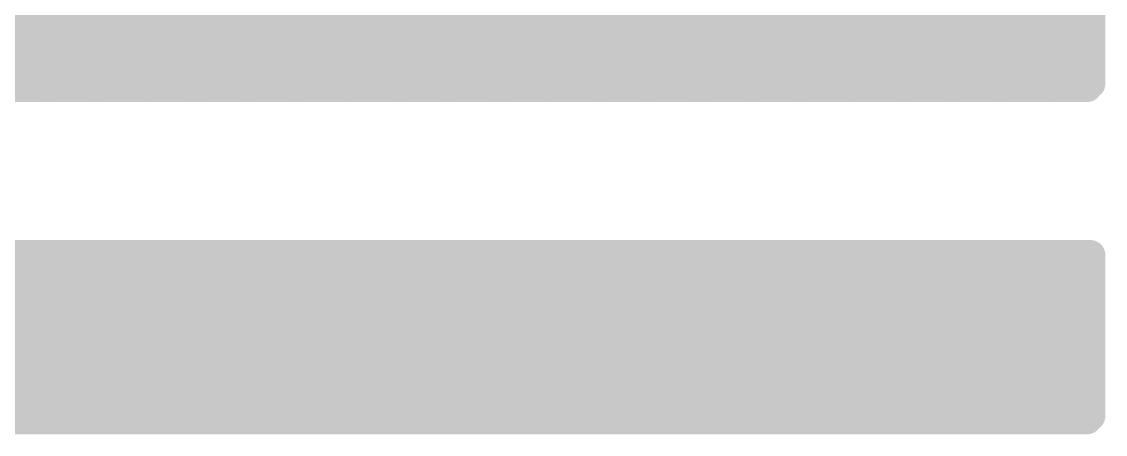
# Model space of a CAD drawing. Extents: x -305 to 3505, y -905 to 3905.
# Drawn here: x 2474.9 to 2547.6, y 2400.8 to 2428.4 of the extents above; entities that cross this region are included whole.
import ezdxf

# ---------------------------------------------------------------- set-up
doc = ezdxf.new("R2010")
doc.units = 0
doc.layers.add('2D_LINE_26', color=1, linetype='CONTINUOUS')

# ---------------------------------------------------------------- blocks, each defined once
blk = doc.blocks.new('SMOOTH_2')
at = {"const_width": 1}
blk.add_lwpolyline([(-0.5, 0, 1), (0.5, 0, 1)], format="xyb", close=True, dxfattribs=at)
blk = doc.blocks.new('DRAWING_23')
at = {"layer": '2D_LINE_26', "const_width": 2}
for points in [[(-36.45, 97.2), (189.562, 97.2)], [(-36.45, 96.975), (189.562, 96.975)], [(-36.45, 96.75), (189.562, 96.75)], [(-36.45, 96.525), (189.562, 96.525)], [(-36.45, 96.3), (189.562, 96.3)], [(-36.45, 96.075), (189.562, 96.075)], [(-36.45, 95.85), (189.562, 95.85)], [(-36.45, 95.625), (189.562, 95.625)], [(-36.45, 95.4), (189.562, 95.4)], [(-36.45, 95.175), (189.562, 95.175)], [(-36.45, 94.95), (189.562, 94.95)], [(-36.45, 94.725), (189.562, 94.725)], [(-36.45, 94.5), (189.562, 94.5)], [(-36.45, 94.275), (189.562, 94.275)], [(-36.45, 94.05), (189.562, 94.05)], [(-36.45, 93.825), (189.562, 93.825)], [(-36.45, 93.6), (189.562, 93.6)], [(-36.45, 93.375), (189.562, 93.375)], [(-36.45, 93.15), (189.562, 93.15)], [(-36.45, 92.925), (189.562, 92.925)], [(-36.45, 92.7), (189.562, 92.7)], [(-36.45, 92.475), (189.562, 92.475)], [(-36.45, 92.25), (189.562, 92.25)], [(117.225, 92.025), (117.338, 92.025)], [(117.675, 92.025), (117.788, 92.025)], [(118.125, 92.025), (118.238, 92.025)], [(118.575, 92.025), (118.688, 92.025)], [(119.025, 92.025), (119.138, 92.025)], [(119.475, 92.025), (119.588, 92.025)], [(119.925, 92.025), (120.038, 92.025)], [(120.375, 92.025), (120.488, 92.025)], [(120.825, 92.025), (120.938, 92.025)], [(121.275, 92.025), (121.388, 92.025)], [(121.725, 92.025), (121.838, 92.025)], [(122.175, 92.025), (122.288, 92.025)], [(122.625, 92.025), (122.738, 92.025)], [(123.075, 92.025), (123.188, 92.025)], [(123.525, 92.025), (123.638, 92.025)], [(123.975, 92.025), (124.088, 92.025)], [(124.425, 92.025), (124.538, 92.025)], [(124.875, 92.025), (124.988, 92.025)], [(125.325, 92.025), (125.438, 92.025)], [(125.775, 92.025), (125.888, 92.025)], [(126.225, 92.025), (126.338, 92.025)], [(126.675, 92.025), (126.788, 92.025)], [(127.125, 92.025), (127.238, 92.025)], [(127.575, 92.025), (127.688, 92.025)], [(128.025, 92.025), (128.138, 92.025)], [(128.475, 92.025), (128.588, 92.025)], [(128.925, 92.025), (129.038, 92.025)], [(129.375, 92.025), (129.488, 92.025)], [(129.825, 92.025), (129.938, 92.025)], [(130.275, 92.025), (130.388, 92.025)], [(130.725, 92.025), (130.838, 92.025)], [(131.175, 92.025), (131.288, 92.025)], [(131.625, 92.025), (131.738, 92.025)], [(132.075, 92.025), (132.188, 92.025)], [(132.525, 92.025), (132.638, 92.025)], [(132.975, 92.025), (133.088, 92.025)], [(133.425, 92.025), (133.538, 92.025)], [(133.875, 92.025), (133.988, 92.025)], [(134.325, 92.025), (134.438, 92.025)], [(134.775, 92.025), (134.888, 92.025)], [(135.225, 92.025), (135.338, 92.025)], [(135.675, 92.025), (135.788, 92.025)], [(136.125, 92.025), (136.238, 92.025)], [(136.575, 92.025), (136.688, 92.025)], [(137.025, 92.025), (137.138, 92.025)], [(137.475, 92.025), (137.588, 92.025)], [(137.925, 92.025), (138.038, 92.025)], [(138.375, 92.025), (138.488, 92.025)], [(138.825, 92.025), (138.938, 92.025)], [(139.275, 92.025), (139.388, 92.025)], [(139.725, 92.025), (139.838, 92.025)], [(140.175, 92.025), (140.288, 92.025)], [(140.625, 92.025), (140.738, 92.025)], [(141.075, 92.025), (141.188, 92.025)], [(141.525, 92.025), (141.638, 92.025)], [(141.975, 92.025), (142.088, 92.025)], [(142.425, 92.025), (142.538, 92.025)], [(142.875, 92.025), (142.988, 92.025)], [(143.325, 92.025), (143.438, 92.025)], [(143.775, 92.025), (143.888, 92.025)], [(144.225, 92.025), (144.338, 92.025)], [(144.675, 92.025), (144.788, 92.025)], [(145.125, 92.025), (145.238, 92.025)], [(145.575, 92.025), (145.688, 92.025)], [(146.025, 92.025), (146.138, 92.025)], [(146.475, 92.025), (146.588, 92.025)], [(146.925, 92.025), (147.038, 92.025)], [(147.375, 92.025), (147.488, 92.025)], [(147.825, 92.025), (147.938, 92.025)], [(148.275, 92.025), (148.388, 92.025)], [(148.725, 92.025), (148.838, 92.025)], [(149.175, 92.025), (149.288, 92.025)], [(149.625, 92.025), (149.738, 92.025)], [(150.075, 92.025), (150.188, 92.025)], [(150.525, 92.025), (150.638, 92.025)], [(150.975, 92.025), (151.088, 92.025)], [(151.425, 92.025), (151.538, 92.025)], [(151.875, 92.025), (151.988, 92.025)], [(152.325, 92.025), (152.438, 92.025)], [(152.775, 92.025), (152.888, 92.025)], [(153.225, 92.025), (153.338, 92.025)], [(153.675, 92.025), (153.788, 92.025)], [(154.125, 92.025), (154.238, 92.025)], [(154.575, 92.025), (154.688, 92.025)], [(155.025, 92.025), (155.138, 92.025)], [(155.475, 92.025), (155.588, 92.025)], [(155.925, 92.025), (156.038, 92.025)], [(156.375, 92.025), (156.488, 92.025)], [(156.825, 92.025), (156.938, 92.025)], [(157.275, 92.025), (157.388, 92.025)], [(157.725, 92.025), (157.838, 92.025)], [(158.175, 92.025), (158.288, 92.025)], [(158.625, 92.025), (158.738, 92.025)], [(159.075, 92.025), (159.188, 92.025)], [(159.525, 92.025), (159.638, 92.025)], [(159.975, 92.025), (160.088, 92.025)], [(160.425, 92.025), (160.538, 92.025)], [(160.875, 92.025), (160.988, 92.025)], [(161.325, 92.025), (161.438, 92.025)], [(161.775, 92.025), (161.888, 92.025)], [(162.225, 92.025), (162.338, 92.025)], [(162.675, 92.025), (162.788, 92.025)], [(163.125, 92.025), (163.238, 92.025)], [(163.575, 92.025), (163.688, 92.025)], [(164.025, 92.025), (164.138, 92.025)], [(164.475, 92.025), (164.588, 92.025)], [(164.925, 92.025), (165.038, 92.025)], [(165.375, 92.025), (165.488, 92.025)], [(165.825, 92.025), (165.938, 92.025)], [(166.275, 92.025), (166.388, 92.025)], [(166.725, 92.025), (166.838, 92.025)], [(167.175, 92.025), (167.288, 92.025)], [(167.625, 92.025), (167.738, 92.025)], [(168.075, 92.025), (168.188, 92.025)], [(168.525, 92.025), (168.638, 92.025)], [(168.975, 92.025), (169.088, 92.025)], [(169.425, 92.025), (169.538, 92.025)], [(169.875, 92.025), (169.988, 92.025)], [(170.325, 92.025), (170.438, 92.025)], [(170.775, 92.025), (170.888, 92.025)], [(171.225, 92.025), (171.338, 92.025)], [(171.675, 92.025), (171.788, 92.025)], [(172.125, 92.025), (172.238, 92.025)], [(172.575, 92.025), (172.688, 92.025)], [(173.025, 92.025), (173.138, 92.025)], [(173.475, 92.025), (173.588, 92.025)], [(173.925, 92.025), (174.038, 92.025)], [(174.375, 92.025), (174.488, 92.025)], [(174.825, 92.025), (174.938, 92.025)], [(175.275, 92.025), (175.388, 92.025)], [(175.725, 92.025), (175.838, 92.025)], [(176.175, 92.025), (176.288, 92.025)], [(176.625, 92.025), (176.738, 92.025)], [(177.075, 92.025), (177.188, 92.025)], [(177.525, 92.025), (177.638, 92.025)], [(177.975, 92.025), (178.088, 92.025)], [(178.425, 92.025), (178.538, 92.025)], [(178.875, 92.025), (178.988, 92.025)], [(179.325, 92.025), (179.438, 92.025)], [(179.775, 92.025), (179.888, 92.025)], [(180.225, 92.025), (180.338, 92.025)], [(180.675, 92.025), (180.788, 92.025)], [(181.125, 92.025), (181.238, 92.025)], [(181.575, 92.025), (181.688, 92.025)], [(182.025, 92.025), (182.138, 92.025)], [(182.475, 92.025), (182.588, 92.025)], [(182.925, 92.025), (183.038, 92.025)], [(183.375, 92.025), (183.488, 92.025)], [(183.825, 92.025), (183.938, 92.025)], [(184.275, 92.025), (184.388, 92.025)], [(184.725, 92.025), (184.838, 92.025)], [(185.175, 92.025), (185.288, 92.025)], [(185.625, 92.025), (185.738, 92.025)], [(186.075, 92.025), (186.188, 92.025)], [(186.525, 92.025), (186.638, 92.025)], [(186.975, 92.025), (187.088, 92.025)], [(187.425, 92.025), (187.538, 92.025)], [(187.875, 92.025), (187.988, 92.025)], [(188.325, 92.025), (188.438, 92.025)], [(188.775, 92.025), (188.888, 92.025)], [(189.225, 92.025), (189.338, 92.025)], [(-36.45, 80.775), (189.562, 80.775)], [(-36.45, 80.55), (189.562, 80.55)], [(-36.45, 80.325), (189.562, 80.325)], [(-36.45, 80.1), (189.562, 80.1)], [(-36.45, 79.875), (189.562, 79.875)], [(-36.45, 79.65), (189.562, 79.65)], [(-36.45, 79.425), (189.562, 79.425)], [(-36.45, 79.2), (189.562, 79.2)], [(-36.45, 78.975), (189.562, 78.975)], [(-36.45, 78.75), (189.562, 78.75)], [(-36.45, 78.525), (189.562, 78.525)], [(-36.45, 78.3), (189.562, 78.3)], [(-36.45, 78.075), (189.562, 78.075)], [(-36.45, 77.85), (189.562, 77.85)], [(-36.45, 77.625), (189.562, 77.625)], [(-36.45, 77.4), (189.562, 77.4)], [(-36.45, 77.175), (189.562, 77.175)], [(-36.45, 76.95), (189.562, 76.95)], [(-36.45, 76.725), (189.562, 76.725)], [(-36.45, 76.5), (189.562, 76.5)], [(-36.45, 76.275), (189.562, 76.275)], [(-36.45, 76.05), (189.562, 76.05)], [(-36.45, 75.825), (189.562, 75.825)], [(-36.45, 75.6), (189.562, 75.6)], [(-36.45, 75.375), (189.562, 75.375)], [(-36.45, 75.15), (189.562, 75.15)], [(-36.45, 74.925), (189.562, 74.925)], [(-36.45, 74.7), (189.562, 74.7)], [(-36.45, 74.475), (189.562, 74.475)], [(-36.45, 74.25), (189.562, 74.25)], [(-36.45, 74.025), (189.562, 74.025)], [(-36.45, 73.8), (189.562, 73.8)], [(-36.45, 73.575), (189.562, 73.575)], [(-36.45, 73.35), (189.562, 73.35)], [(-36.45, 73.125), (189.562, 73.125)], [(-36.45, 72.9), (189.562, 72.9)], [(-36.45, 72.675), (189.562, 72.675)], [(-36.45, 72.45), (189.562, 72.45)], [(-36.45, 72.225), (189.562, 72.225)], [(-36.45, 72), (189.562, 72)], [(-36.45, 71.775), (189.562, 71.775)], [(-36.45, 71.55), (189.562, 71.55)], [(-36.45, 71.325), (189.562, 71.325)], [(-36.45, 71.1), (189.562, 71.1)], [(-36.45, 70.875), (189.562, 70.875)], [(-36.45, 70.65), (189.562, 70.65)], [(-36.45, 70.425), (189.562, 70.425)], [(-36.45, 70.2), (189.562, 70.2)], [(-36.45, 69.975), (189.562, 69.975)], [(-36.45, 69.75), (189.338, 69.75)]]:
    blk.add_lwpolyline(points, dxfattribs=at)
at = {"layer": '2D_LINE_26'}
for p in [(189.562, 97.2), (189.562, 96.975), (189.562, 96.75), (189.562, 96.525), (189.562, 96.3), (189.562, 96.075), (189.562, 95.85), (189.562, 95.625), (189.562, 95.4), (189.562, 95.175), (189.562, 94.95), (189.562, 94.725), (189.562, 94.5), (189.562, 94.275), (189.562, 94.05), (189.562, 93.825), (189.562, 93.6), (189.562, 93.375), (189.562, 93.15), (189.562, 92.925), (117.225, 92.025), (117.338, 92.025), (117.675, 92.025), (117.788, 92.025), (118.125, 92.025), (118.238, 92.025), (118.575, 92.025), (118.688, 92.025), (119.025, 92.025), (119.138, 92.025), (119.475, 92.025), (119.588, 92.025), (119.925, 92.025), (120.038, 92.025), (120.375, 92.025), (120.488, 92.025), (120.825, 92.025), (120.938, 92.025), (121.275, 92.025), (121.388, 92.025), (121.725, 92.025), (121.838, 92.025), (122.175, 92.025), (122.288, 92.025), (122.625, 92.025), (122.738, 92.025), (123.075, 92.025), (123.188, 92.025), (123.525, 92.025), (123.638, 92.025), (123.975, 92.025), (124.088, 92.025), (124.425, 92.025), (124.538, 92.025), (124.875, 92.025), (124.988, 92.025), (125.325, 92.025), (125.438, 92.025), (125.775, 92.025), (125.888, 92.025), (126.225, 92.025), (126.338, 92.025), (126.675, 92.025), (126.788, 92.025), (127.125, 92.025), (127.238, 92.025), (127.575, 92.025), (127.688, 92.025), (128.025, 92.025), (128.138, 92.025), (128.475, 92.025), (128.588, 92.025), (128.925, 92.025), (129.038, 92.025), (129.375, 92.025), (129.488, 92.025), (129.825, 92.025), (129.938, 92.025), (130.275, 92.025), (130.388, 92.025), (130.725, 92.025), (130.838, 92.025), (131.175, 92.025), (131.288, 92.025), (131.625, 92.025), (131.738, 92.025), (132.075, 92.025), (132.188, 92.025), (132.525, 92.025), (132.638, 92.025), (132.975, 92.025), (133.088, 92.025), (133.425, 92.025), (133.538, 92.025), (133.875, 92.025), (133.988, 92.025), (134.325, 92.025), (134.438, 92.025), (134.775, 92.025), (134.888, 92.025), (135.225, 92.025), (135.338, 92.025), (135.675, 92.025), (135.788, 92.025), (136.125, 92.025), (136.238, 92.025), (136.575, 92.025), (136.688, 92.025), (137.025, 92.025), (137.138, 92.025), (137.475, 92.025), (137.588, 92.025), (137.925, 92.025), (138.038, 92.025), (138.375, 92.025), (138.488, 92.025), (138.825, 92.025), (138.938, 92.025), (139.275, 92.025), (139.388, 92.025), (139.725, 92.025), (139.838, 92.025), (140.175, 92.025), (140.288, 92.025), (140.625, 92.025), (140.738, 92.025), (141.075, 92.025), (141.188, 92.025), (141.525, 92.025), (141.638, 92.025), (141.975, 92.025), (142.088, 92.025), (142.425, 92.025), (142.538, 92.025), (142.875, 92.025), (142.988, 92.025), (143.325, 92.025), (143.438, 92.025), (143.775, 92.025), (143.888, 92.025), (144.225, 92.025), (144.338, 92.025), (144.675, 92.025), (144.788, 92.025), (145.125, 92.025), (145.238, 92.025), (145.575, 92.025), (145.688, 92.025), (146.025, 92.025), (146.138, 92.025), (146.475, 92.025), (146.588, 92.025), (146.925, 92.025), (147.038, 92.025), (147.375, 92.025), (147.488, 92.025), (147.825, 92.025), (147.938, 92.025), (148.275, 92.025), (148.388, 92.025), (148.725, 92.025), (148.838, 92.025), (149.175, 92.025), (149.288, 92.025), (149.625, 92.025), (149.738, 92.025), (150.075, 92.025), (150.188, 92.025), (150.525, 92.025), (150.638, 92.025), (150.975, 92.025), (151.088, 92.025), (151.425, 92.025), (151.538, 92.025), (151.875, 92.025), (151.988, 92.025), (152.325, 92.025), (152.438, 92.025), (152.775, 92.025), (152.888, 92.025), (153.225, 92.025), (153.338, 92.025), (153.675, 92.025), (153.788, 92.025), (154.125, 92.025), (154.238, 92.025), (154.575, 92.025), (154.688, 92.025), (155.025, 92.025), (155.138, 92.025), (155.475, 92.025), (155.588, 92.025), (155.925, 92.025), (156.038, 92.025), (156.375, 92.025), (156.488, 92.025), (156.825, 92.025), (156.938, 92.025), (157.275, 92.025), (157.388, 92.025), (157.725, 92.025), (157.838, 92.025), (158.175, 92.025), (158.288, 92.025), (158.625, 92.025), (158.738, 92.025), (159.075, 92.025), (159.188, 92.025), (159.525, 92.025), (159.638, 92.025), (159.975, 92.025), (160.088, 92.025), (160.425, 92.025), (160.538, 92.025), (160.875, 92.025), (160.988, 92.025), (161.325, 92.025), (161.438, 92.025), (161.775, 92.025), (161.888, 92.025), (162.225, 92.025), (162.338, 92.025), (162.675, 92.025), (162.788, 92.025), (163.125, 92.025), (163.238, 92.025), (163.575, 92.025), (163.688, 92.025), (164.025, 92.025), (164.138, 92.025), (164.475, 92.025), (164.588, 92.025), (164.925, 92.025), (165.038, 92.025), (165.375, 92.025), (165.488, 92.025), (165.825, 92.025), (165.938, 92.025), (166.275, 92.025), (166.388, 92.025), (166.725, 92.025), (166.838, 92.025), (167.175, 92.025), (167.288, 92.025), (167.625, 92.025), (167.738, 92.025), (168.075, 92.025), (168.188, 92.025), (168.525, 92.025), (168.638, 92.025), (168.975, 92.025), (169.088, 92.025), (169.425, 92.025), (169.538, 92.025), (169.875, 92.025), (169.988, 92.025), (170.325, 92.025), (170.438, 92.025), (170.775, 92.025), (170.888, 92.025), (171.225, 92.025), (171.338, 92.025), (171.675, 92.025), (171.788, 92.025), (172.125, 92.025), (172.238, 92.025), (172.575, 92.025), (172.688, 92.025), (173.025, 92.025), (173.138, 92.025), (173.475, 92.025), (173.588, 92.025), (173.925, 92.025), (174.038, 92.025), (174.375, 92.025), (174.488, 92.025), (174.825, 92.025), (174.938, 92.025), (175.275, 92.025), (175.388, 92.025), (175.725, 92.025), (175.838, 92.025), (176.175, 92.025), (176.288, 92.025), (176.625, 92.025), (176.738, 92.025), (177.075, 92.025), (177.188, 92.025), (177.525, 92.025), (177.638, 92.025), (177.975, 92.025), (178.088, 92.025), (178.425, 92.025), (178.538, 92.025), (178.875, 92.025), (178.988, 92.025), (179.325, 92.025), (179.438, 92.025), (179.775, 92.025), (179.888, 92.025), (180.225, 92.025), (180.338, 92.025), (180.675, 92.025), (180.788, 92.025), (181.125, 92.025), (181.238, 92.025), (181.575, 92.025), (181.688, 92.025), (182.025, 92.025), (182.138, 92.025), (182.475, 92.025), (182.588, 92.025), (182.925, 92.025), (183.038, 92.025), (183.375, 92.025), (183.488, 92.025), (183.825, 92.025), (183.938, 92.025), (184.275, 92.025), (184.388, 92.025), (184.725, 92.025), (184.838, 92.025), (185.175, 92.025), (185.288, 92.025), (185.625, 92.025), (185.738, 92.025), (186.075, 92.025), (186.188, 92.025), (186.525, 92.025), (186.638, 92.025), (186.975, 92.025), (187.088, 92.025), (187.425, 92.025), (187.538, 92.025), (187.875, 92.025), (187.988, 92.025), (188.325, 92.025), (188.438, 92.025), (188.775, 92.025), (188.888, 92.025), (189.225, 92.025), (189.338, 92.025), (189.562, 92.7), (189.562, 92.475), (189.562, 92.25), (189.562, 80.775), (189.562, 80.55), (189.562, 80.325), (189.562, 80.1), (189.562, 79.875), (189.562, 79.65), (189.562, 79.425), (189.562, 79.2), (189.562, 78.975), (189.562, 78.75), (189.562, 78.525), (189.562, 78.3), (189.562, 78.075), (189.562, 77.85), (189.562, 77.625), (189.562, 77.4), (189.562, 77.175), (189.562, 76.95), (189.562, 76.725), (189.562, 76.5), (189.562, 76.275), (189.562, 76.05), (189.562, 75.825), (189.562, 75.6), (189.562, 75.375), (189.562, 75.15), (189.562, 74.925), (189.562, 74.7), (189.562, 74.475), (189.562, 74.25), (189.562, 74.025), (189.562, 73.8), (189.562, 73.575), (189.562, 73.35), (189.562, 73.125), (189.562, 72.9), (189.562, 72.675), (189.562, 72.45), (189.562, 72.225), (189.562, 72), (189.562, 71.775), (189.562, 71.55), (189.562, 71.325), (189.562, 71.1), (189.562, 70.875), (189.562, 70.65), (189.562, 70.425), (189.338, 69.75), (189.562, 70.2), (189.562, 69.975)]:
    blk.add_blockref('SMOOTH_2', p, dxfattribs=at)

msp = doc.modelspace()

# ---------------------------------------------------------------- block references
msp.add_blockref('DRAWING_23', (2357, 2332))

doc.saveas('drawing.dxf')
